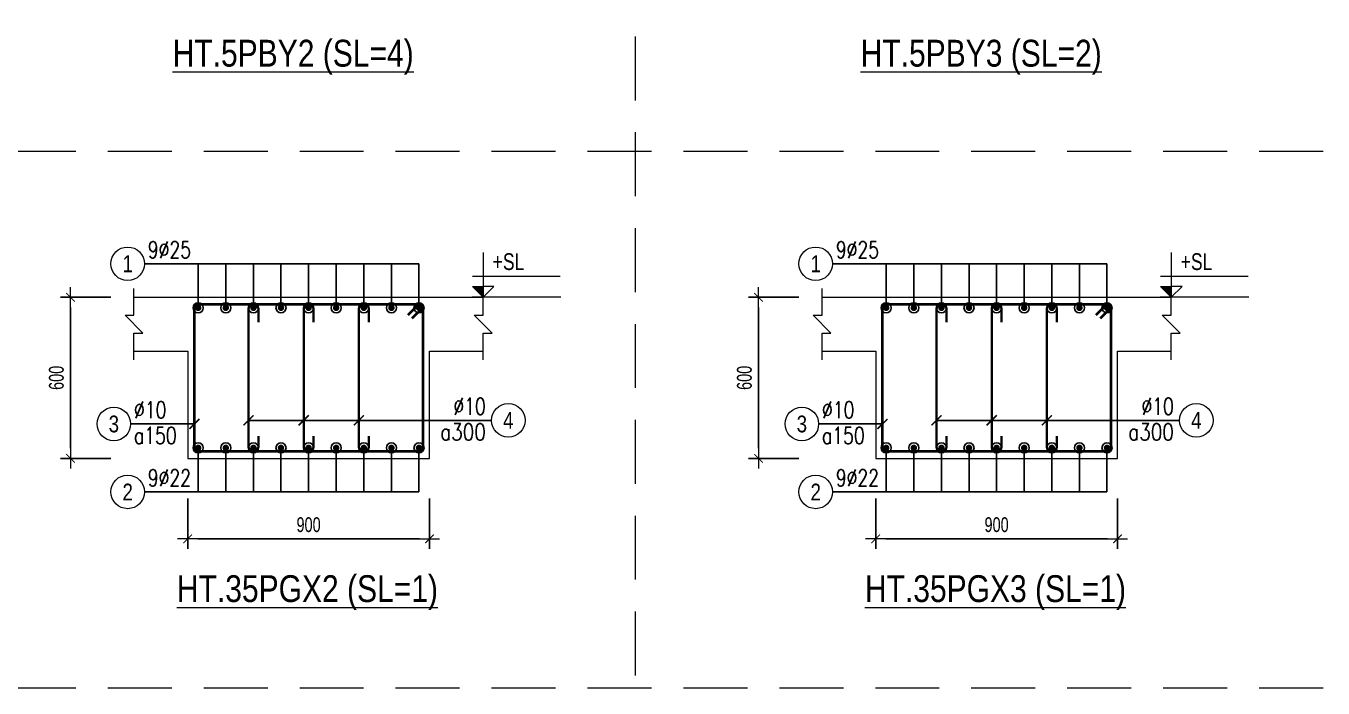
# Model space of a CAD drawing. Header units: millimetres. Extents: x 225489 to 327520, y -235866 to -221866.
# Drawn here: x 301666 to 306495, y -235866 to -233399 of the extents above; entities that cross this region are included whole.
import ezdxf
from ezdxf.enums import TextEntityAlignment as Align

# ---------------------------------------------------------------- set-up
doc = ezdxf.new("R2010")
doc.units = ezdxf.units.MM
doc.header["$PDMODE"] = 3
doc.linetypes.add('HIDDEN2', pattern=[4.762499999999999, 3.175, -1.5875])
doc.layers.get('0').update_dxf_attribs({"lineweight": 20})
doc.layers.get('Defpoints').update_dxf_attribs({"color": 151, "lineweight": 9})
for name, color, linetype, lineweight in [('NDC_S_ANNO', 7, 'Continuous', 20), ('NDC_S_CONTINUOUS', 3, 'Continuous', 20), ('NDC_S_DIM', 1, 'Continuous', 15), ('NDC_S_HIDDEN', 8, 'HIDDEN2', 13), ('NDC_S_REBAR', 4, 'Continuous', 35), ('NDC_S_STIRRUP', 4, 'Continuous', 40), ('NDC_S_TEXT SYMBOL', 7, 'Continuous', 20), ('NDC_S_THIN LINE', 8, 'Continuous', 9), ('NDC_S_VN TEXT', 7, 'Continuous', 20)]:
    doc.layers.add(name, color=color, linetype=linetype, lineweight=lineweight)
doc.styles.add('ARIAL', font='arial.ttf', dxfattribs={"width": 0.8})
doc.styles.add('NDC_ANNO', font='', dxfattribs={"width": 0.8})
doc.styles.add('NDC_DIM', font='', dxfattribs={"width": 0.75})
doc.styles.add('NDC_EN TXT', font='romans.shx', dxfattribs={"width": 0.8})
doc.styles.get('NDC_ANNO').set_extended_font_data('Dotum')
doc.styles.get('NDC_DIM').set_extended_font_data('Dotum')
doc.dimstyles.new('NDC_dim_25', dxfattribs={"dimscale": 25, "dimtxt": 2.2, "dimasz": 1.5, "dimexe": 1.5, "dimexo": 2.5, "dimgap": 1, "dimtad": 1, "dimdec": 0, "dimzin": 0, "dimdsep": 46, "dimtxsty": 'NDC_DIM', "dimblk": 'DIMMARK', "dimcen": 0.09, "dimdle": 1.2, "dimclrd": 1, "dimclre": 1, "dimclrt": 3, "dimadec": 0, "dimazin": 0, "dimtfac": 1, "dimtdec": 0, "dimtix": 1, "dimtofl": 0, "dimtmove": 0, "dimatfit": 3, "dimfxl": 6, "dimfxlon": 1, "dimtolj": 1, "dimtzin": 0, "dimarcsym": 0})

# ---------------------------------------------------------------- blocks, each defined once
blk = doc.blocks.new('kata_block_TD')
at = {"color": 6, "linetype": 'ByBlock', "lineweight": -2, "style": 'ARIAL', "width": 0.8}
blk.add_attdef('SECTDET2', text='', height=5, dxfattribs=at).set_placement((0, 7.970649532882817), align=Align.CENTER)
at = {"color": 0, "linetype": 'ByBlock', "lineweight": -2, "style": 'ARIAL', "width": 0.8}
blk.add_attdef('SECTDET1', text='', height=5, dxfattribs=at).set_placement((0, 1.470649532882817), align=Align.CENTER)
at = {"color": 3, "lineweight": 25, "style": 'ARIAL', "width": 0.8}
blk.add_attdef('SSCALE', text='', height=2.5, dxfattribs=at).set_placement((0, -3.998868953555331), align=Align.CENTER)
blk = doc.blocks.new('kata_block_CT')
at = {"layer": 'NDC_S_ANNO'}
blk.add_hatch(color=3, dxfattribs=at).paths.add_polyline_path([(0, 1.596954857557648), (-1.612010908633238, 1.596954857557648), (0, 0)])
at = {"layer": 'NDC_S_ANNO', "ltscale": 50}
h = blk.add_hatch(dxfattribs=at)
h.set_pattern_fill('ANSI31', color=256, scale=1.406250541793835, style=0)
h.set_pattern_definition([(45.00000000000001, (0, 5.456968210637569e-12), (-3.157122508925224, 3.157122508925225), [])])
h.paths.add_polyline_path([(0, 1.596954857557648), (0, 0), (1.612010908924276, 1.596954857557648)])
for p, q in [((-1.592704896858777, 3.140833880479477), (11.46947077315417, 3.140833880479477)), ((11.56125648126181, 5.456968210637569e-12), (-1.63869572513795, 5.456968210637569e-12))]:
    blk.add_line(p, q, dxfattribs=at)
for points in [[(0, 6.69495074864426), (0, 0)], [(0, 0), (-1.612010908924276, 1.596954857557648), (0, 1.596954857557648)], [(0, 0), (1.612010908924276, 1.596954857557648), (0, 1.596954857557648)]]:
    blk.add_lwpolyline(points, dxfattribs=at)
at = {"layer": 'NDC_S_ANNO', "color": 8, "ltscale": 50}
blk.add_lwpolyline([(0, 0), (-1.612010908633238, 1.596954857557648), (0, 1.596954857557648)], dxfattribs=at)
at = {"layer": 'NDC_S_TEXT SYMBOL', "color": 3, "style": 'NDC_ANNO', "width": 0.8}
blk.add_attdef('CT', (1.409564409346785, 4.068271311703938), '', height=2.5, dxfattribs=at)
blk = doc.blocks.new('DIMMARK')
at = {"layer": 'NDC_S_DIM', "color": 1}
blk.add_line((-1.5, 0), (1, 0), dxfattribs=at)
at = {"layer": 'NDC_S_DIM', "color": 2, "const_width": 0.1}
blk.add_lwpolyline([(-0.4242640687119285, -0.4242640687119285), (0.4242640687119285, 0.4242640687119285)], dxfattribs=at)
blk = doc.blocks.new('*D336')
at = {"layer": 'Defpoints', "color": 0, "transparency": 16777216}
for p in [(302268.0589794962, -235009.8635939081), (303168.0589794962, -235009.8635939081), (303168.0589794962, -235309.8635939081)]:
    blk.add_point(p, dxfattribs=at)
at = {"layer": 'NDC_S_DIM', "color": 1, "lineweight": -2, "transparency": 16777216}
for p, q in [((302268.0589794962, -235159.8635939081), (302268.0589794962, -235347.3635939081)), ((303168.0589794962, -235159.8635939081), (303168.0589794962, -235347.3635939081)), ((302305.5589794962, -235309.8635939081), (303130.5589794962, -235309.8635939081))]:
    blk.add_line(p, q, dxfattribs=at)
at = {"layer": 'NDC_S_DIM', "color": 1, "lineweight": -2, "transparency": 16777216, "xscale": 37.5, "yscale": 37.5, "zscale": 37.5, "rotation": 180}
blk.add_blockref('DIMMARK', (302268.0589794962, -235309.8635939081), dxfattribs=at)
at = {"layer": 'NDC_S_DIM', "color": 1, "lineweight": -2, "transparency": 16777216, "xscale": 37.5, "yscale": 37.5, "zscale": 37.5}
blk.add_blockref('DIMMARK', (303168.0589794962, -235309.8635939081), dxfattribs=at)
at = {"layer": 'NDC_S_DIM', "color": 3, "transparency": 16777216, "insert": (302718.0589794962, -235257.3262804752), "char_height": 55.00000000000001, "attachment_point": 5, "style": 'NDC_DIM'}
blk.add_mtext('\\A1;900', dxfattribs=at)
blk = doc.blocks.new('kata_block_THEP')
at = {"layer": 'NDC_S_REBAR', "color": 0}
for p, q in [((-0.5, 0), (0.5, 0)), ((-0.3535533905960619, 0.353553390592424), (0.3535533905960619, -0.353553390592424)), ((0.3535533905960619, 0.353553390592424), (-0.3535533905960619, -0.353553390592424)), ((0, 0.5), (0, -0.5))]:
    blk.add_line(p, q, dxfattribs=at)
at = {"layer": 'NDC_S_REBAR', "color": 0, "const_width": 0.08333333333333334}
blk.add_lwpolyline([(-0.5, -1.818989403545856e-12, 1), (0.5000000000145519, -1.818989403545856e-12, 1), (-0.5, -1.818989403545856e-12, 1)], format="xyb", dxfattribs=at)
blk = doc.blocks.new('*U11')
blk.add_circle((-2.5, 0), 2.5)
at = {"layer": 'NDC_S_VN TEXT', "color": 3, "style": 'NDC_EN TXT', "width": 0.75}
blk.add_attdef('DK1', (0.5, 0.8455043070534884), '', height=2.5, dxfattribs=at)
at = {"layer": 'NDC_S_VN TEXT', "color": 7, "style": 'ARIAL', "width": 0.8}
blk.add_attdef('SH2', text='', height=2.5, dxfattribs=at).set_placement((-2.5, 0), align=Align.MIDDLE)
blk = doc.blocks.new('*U12')
blk.add_circle((-2.5, 0), 2.5)
at = {"layer": 'NDC_S_VN TEXT', "color": 3, "style": 'NDC_EN TXT', "width": 0.75}
for tag, p in [('DK1', (0.5, 0.8455043070534884)), ('KC1', (0.5, -2.972544307831413))]:
    blk.add_attdef(tag, p, '', height=2.5, dxfattribs=at)
at = {"layer": 'NDC_S_VN TEXT', "color": 7, "style": 'ARIAL', "width": 0.8}
blk.add_attdef('SH2', text='', height=2.5, dxfattribs=at).set_placement((-2.5, 0), align=Align.MIDDLE)
blk = doc.blocks.new('*U15')
blk.add_circle((2.5, 0), 2.5)
at = {"layer": 'NDC_S_VN TEXT', "color": 3, "style": 'NDC_EN TXT'}
for tag, width, p in [('DK2', 0.75, (-0.85, 0.8455043070534884)), ('KC2', 0.8, (-0.85, -2.972544307831413))]:
    blk.add_attdef(tag, text='', height=2.5, dxfattribs=dict(at, width=width)).set_placement(p, align=Align.RIGHT)
at = {"layer": 'NDC_S_VN TEXT', "color": 7, "style": 'ARIAL', "width": 0.8}
blk.add_attdef('SH3', text='', height=2.5, dxfattribs=at).set_placement((2.5, 0), align=Align.MIDDLE)
blk = doc.blocks.new('*D335')
at = {"layer": 'Defpoints', "color": 0, "transparency": 16777216}
for p in [(302337.7321040406, -234409.8635939082), (301831.732104041, -235009.8635939082), (302337.7321040406, -235009.8635939082)]:
    blk.add_point(p, dxfattribs=at)
at = {"layer": 'NDC_S_DIM', "color": 1, "lineweight": -2, "transparency": 16777216}
for p, q in [((301981.732104041, -234409.8635939082), (301794.232104041, -234409.8635939082)), ((301831.732104041, -234447.3635939082), (301831.732104041, -234972.3635939082)), ((301981.732104041, -235009.8635939082), (301794.232104041, -235009.8635939082))]:
    blk.add_line(p, q, dxfattribs=at)
at = {"layer": 'NDC_S_DIM', "color": 1, "lineweight": -2, "transparency": 16777216, "xscale": 37.5, "yscale": 37.5, "zscale": 37.5}
for p, rotation in [((301831.732104041, -234409.8635939082), 90), ((301831.732104041, -235009.8635939082), 270)]:
    blk.add_blockref('DIMMARK', p, dxfattribs=dict(at, rotation=rotation))
at = {"layer": 'NDC_S_DIM', "color": 3, "transparency": 16777216, "insert": (301779.194790608, -234709.8635939082), "char_height": 55.00000000000001, "attachment_point": 5, "rotation": 90, "style": 'NDC_DIM'}
blk.add_mtext('\\A1;600', dxfattribs=at)
blk = doc.blocks.new('*D337')
at = {"layer": 'Defpoints', "color": 0, "transparency": 16777216}
for p in [(304829.5699168647, -235009.863593908), (305729.5699168647, -235009.863593908), (305729.5699168647, -235309.863593908)]:
    blk.add_point(p, dxfattribs=at)
at = {"layer": 'NDC_S_DIM', "color": 1, "lineweight": -2, "transparency": 16777216}
for p, q in [((304829.5699168647, -235159.863593908), (304829.5699168647, -235347.363593908)), ((305729.5699168647, -235159.863593908), (305729.5699168647, -235347.363593908)), ((304867.0699168647, -235309.863593908), (305692.0699168647, -235309.863593908))]:
    blk.add_line(p, q, dxfattribs=at)
at = {"layer": 'NDC_S_DIM', "color": 1, "lineweight": -2, "transparency": 16777216, "xscale": 37.5, "yscale": 37.5, "zscale": 37.5, "rotation": 180}
blk.add_blockref('DIMMARK', (304829.5699168647, -235309.863593908), dxfattribs=at)
at = {"layer": 'NDC_S_DIM', "color": 1, "lineweight": -2, "transparency": 16777216, "xscale": 37.5, "yscale": 37.5, "zscale": 37.5}
blk.add_blockref('DIMMARK', (305729.5699168647, -235309.863593908), dxfattribs=at)
at = {"layer": 'NDC_S_DIM', "color": 3, "transparency": 16777216, "insert": (305279.5699168647, -235257.3262804752), "char_height": 55.00000000000001, "attachment_point": 5, "style": 'NDC_DIM'}
blk.add_mtext('\\A1;900', dxfattribs=at)
blk = doc.blocks.new('*D338')
at = {"layer": 'Defpoints', "color": 0, "transparency": 16777216}
for p in [(304899.2430414092, -234409.8635939081), (304393.2430414098, -235009.8635939081), (304899.2430414092, -235009.8635939081)]:
    blk.add_point(p, dxfattribs=at)
at = {"layer": 'NDC_S_DIM', "color": 1, "lineweight": -2, "transparency": 16777216}
for p, q in [((304543.2430414098, -234409.8635939081), (304355.7430414098, -234409.8635939081)), ((304393.2430414098, -234447.3635939081), (304393.2430414098, -234972.3635939081)), ((304543.2430414098, -235009.8635939081), (304355.7430414098, -235009.8635939081))]:
    blk.add_line(p, q, dxfattribs=at)
at = {"layer": 'NDC_S_DIM', "color": 1, "lineweight": -2, "transparency": 16777216, "xscale": 37.5, "yscale": 37.5, "zscale": 37.5}
for p, rotation in [((304393.2430414098, -234409.8635939081), 90), ((304393.2430414098, -235009.8635939081), 270)]:
    blk.add_blockref('DIMMARK', p, dxfattribs=dict(at, rotation=rotation))
at = {"layer": 'NDC_S_DIM', "color": 3, "transparency": 16777216, "insert": (304340.7057279768, -234709.8635939082), "char_height": 55.00000000000001, "attachment_point": 5, "rotation": 90, "style": 'NDC_DIM'}
blk.add_mtext('\\A1;600', dxfattribs=at)

msp = doc.modelspace()

# ---------------------------------------------------------------- linework, layer by layer
at = {"layer": 'NDC_S_CONTINUOUS'}
for points in [[(302068.0589794962, -234409.8635939081), (302268.0589794962, -234409.8635939081), (302268.0589794962, -234409.8635939081), (303168.0589794962, -234409.8635939081), (303168.0589794962, -234409.8635939081), (303368.0589794962, -234409.8635939081)], [(304629.5699168647, -234409.863593908), (304829.5699168647, -234409.863593908), (304829.5699168647, -234409.863593908), (305729.5699168647, -234409.863593908), (305729.5699168647, -234409.863593908), (305929.5699168647, -234409.863593908)], [(302068.0589794962, -234609.8635939081), (302268.0589794962, -234609.8635939081), (302268.0589794962, -235009.8635939081), (303168.0589794962, -235009.8635939081), (303168.0589794962, -234609.8635939081), (303368.0589794962, -234609.8635939081)], [(304629.5699168647, -234609.863593908), (304829.5699168647, -234609.863593908), (304829.5699168647, -235009.863593908), (305729.5699168647, -235009.863593908), (305729.5699168647, -234609.863593908), (305929.5699168647, -234609.863593908)]]:
    msp.add_lwpolyline(points, dxfattribs=at)
at = {"layer": 'NDC_S_HIDDEN', "ltscale": 75}
for p, q in [((303933.4510749179, -229865.8761660692), (303933.4510749179, -235865.8761660625)), ((306494.9620122865, -233865.8761660647), (288564.3854507066, -233865.8761660647)), ((306494.9620122865, -235865.8761660623), (288564.3854507066, -235865.8761660623))]:
    msp.add_line(p, q, dxfattribs=at)
at = {"layer": 'NDC_S_REBAR'}
for points in [[(302531.1239830295, -234502.2082838414), (302531.1239830295, -234453.2951140315, 0.9999999999999999), (302494.2599830294, -234453.2951140315), (302494.2599830294, -234966.431593908, 0.9999999999999999), (302531.1239830295, -234966.431593908), (302531.1239830295, -234927.1747028992, -0.414213562)], [(302736.6239830249, -234502.2082838414), (302736.6239830249, -234453.2951140315, 0.9999999999999999), (302699.7599830249, -234453.2951140315), (302699.7599830249, -234966.431593908, 0.9999999999999999), (302736.6239830249, -234966.431593908), (302736.6239830249, -234927.1747028992, -0.414213562)], [(302942.1239830249, -234502.2082838414), (302942.1239830249, -234453.2951140315, 0.9999999999999999), (302905.2599830249, -234453.2951140315), (302905.2599830249, -234966.431593908, 0.9999999999999999), (302942.1239830249, -234966.431593908), (302942.1239830249, -234927.1747028992, -0.414213562)], [(305092.634920398, -234502.2082838413), (305092.634920398, -234453.2951140315, 0.9999999999999999), (305055.7709203979, -234453.2951140315), (305055.7709203979, -234966.431593908, 0.9999999999999999), (305092.634920398, -234966.431593908), (305092.634920398, -234927.1747028992, -0.414213562)], [(305298.1349203935, -234502.2082838413), (305298.1349203935, -234453.2951140315, 0.9999999999999999), (305261.2709203934, -234453.2951140315), (305261.2709203934, -234966.431593908, 0.9999999999999999), (305298.1349203935, -234966.431593908), (305298.1349203935, -234927.1747028992, -0.414213562)], [(305503.6349203934, -234502.2082838413), (305503.6349203934, -234453.2951140315, 0.9999999999999999), (305466.7709203934, -234453.2951140315), (305466.7709203934, -234966.431593908, 0.9999999999999999), (305503.6349203934, -234966.431593908), (305503.6349203934, -234927.1747028992, -0.414213562)]]:
    msp.add_lwpolyline(points, format="xyb", dxfattribs=at)
at = {"layer": 'NDC_S_STIRRUP'}
for points in [[(303089.0589794962, -234474.8635939081), (303129.0589794962, -234434.8635939081, -0.414213562), (303143.0589794962, -234448.8635939081), (303143.0589794962, -234970.8635939081, -0.414213562), (303129.0589794962, -234984.8635939081), (302307.0589794962, -234984.8635939081, -0.414213562), (302293.0589794962, -234970.8635939081), (302293.0589794962, -234448.8635939081, -0.414213562), (302307.0589794962, -234434.8635939081), (303129.0589794962, -234434.8635939081, -0.414213562), (303143.0589794962, -234448.8635939081), (303103.0589794962, -234488.8635939081)], [(305650.5699168647, -234474.863593908), (305690.5699168647, -234434.863593908, -0.414213562), (305704.5699168647, -234448.863593908), (305704.5699168647, -234970.863593908, -0.414213562), (305690.5699168647, -234984.863593908), (304868.5699168647, -234984.863593908, -0.414213562), (304854.5699168647, -234970.863593908), (304854.5699168647, -234448.863593908, -0.414213562), (304868.5699168647, -234434.863593908), (305690.5699168647, -234434.863593908, -0.414213562), (305704.5699168647, -234448.863593908), (305664.5699168647, -234488.863593908)]]:
    msp.add_lwpolyline(points, format="xyb", dxfattribs=at)
at = {"layer": 'NDC_S_THIN LINE'}
for points in [[(302068.0589794962, -234643.1969272414), (302068.0589794962, -234543.1969272414), (302101.3923128295, -234543.1969272414), (302034.7256461628, -234476.5302605747), (302068.0589794962, -234476.5302605747), (302068.0589794962, -234376.5302605747)], [(303368.0589794962, -234643.1969272414), (303368.0589794962, -234543.1969272414), (303401.3923128295, -234543.1969272414), (303334.7256461628, -234476.5302605747), (303368.0589794962, -234476.5302605747), (303368.0589794962, -234376.5302605747)], [(304629.5699168647, -234643.1969272414), (304629.5699168647, -234543.1969272414), (304662.9032501981, -234543.1969272414), (304596.2365835314, -234476.5302605747), (304629.5699168647, -234476.5302605747), (304629.5699168647, -234376.5302605747)], [(305929.5699168647, -234643.1969272414), (305929.5699168647, -234543.1969272414), (305962.9032501981, -234543.1969272414), (305896.2365835314, -234476.5302605747), (305929.5699168647, -234476.5302605747), (305929.5699168647, -234376.5302605747)]]:
    msp.add_lwpolyline(points, dxfattribs=at)

# ---------------------------------------------------------------- block references
at = {"layer": 'NDC_S_REBAR', "xscale": 22, "yscale": 22, "zscale": 22}
for p in [(302307.0589794962, -234448.8635939081), (302409.8089795039, -234448.8635939003), (302512.5589795028, -234448.8635939014), (302615.3089795017, -234448.8635939025), (302718.0589795006, -234448.8635939036), (302820.8089794994, -234448.8635939047), (302923.5589794984, -234448.8635939058), (303026.3089794972, -234448.8635939069), (303129.0589794962, -234448.8635939081), (304868.5699168647, -234448.863593908), (304971.3199168725, -234448.8635939003), (305074.0699168714, -234448.8635939014), (305176.8199168703, -234448.8635939025), (305279.5699168692, -234448.8635939036), (305382.319916868, -234448.8635939047), (305485.069916867, -234448.8635939058), (305587.8199168658, -234448.8635939069), (305690.5699168647, -234448.863593908), (302307.0589794962, -234970.8635939081), (302409.8089795039, -234970.8635939003), (302512.5589795028, -234970.8635939014), (302615.3089795017, -234970.8635939025), (302718.0589795006, -234970.8635939036), (302820.8089794994, -234970.8635939047), (302923.5589794984, -234970.8635939058), (303026.3089794972, -234970.8635939069), (303129.0589794962, -234970.8635939081), (304868.5699168647, -234970.863593908), (304971.3199168725, -234970.8635939003), (305074.0699168714, -234970.8635939014), (305176.8199168703, -234970.8635939025), (305279.5699168692, -234970.8635939036), (305382.319916868, -234970.8635939047), (305485.069916867, -234970.8635939058), (305587.8199168658, -234970.8635939069), (305690.5699168647, -234970.863593908)]:
    msp.add_blockref('kata_block_THEP', p, dxfattribs=at)
at = {"layer": 'NDC_S_THIN LINE', "xscale": 25, "yscale": 25, "zscale": 25}
for name, p, values in [('*U11', (302107.0589794962, -234284.8635939081), {'SH2': '1', 'DK1': '9%%c25'}), ('*U11', (304668.5699168647, -234284.863593908), {'SH2': '1', 'DK1': '9%%c25'}), ('*U15', (303399.1151783604, -234868.3307220874), {'SH3': '4', 'DK2': '%%c10', 'KC2': 'a300'}), ('*U15', (305960.626115729, -234868.3307220874), {'SH3': '4', 'DK2': '%%c10', 'KC2': 'a300'}), ('*U12', (302055.5589794962, -234881.680558039), {'SH2': '3', 'DK1': '%%c10', 'KC1': 'a150'}), ('*U12', (304617.0699168647, -234881.680558039), {'SH2': '3', 'DK1': '%%c10', 'KC1': 'a150'}), ('*U11', (302107.0589794962, -235134.8635939081), {'SH2': '2', 'DK1': '9%%c22'}), ('*U11', (304668.5699168647, -235134.863593908), {'SH2': '2', 'DK1': '9%%c22'})]:
    msp.add_blockref(name, p, dxfattribs=at).add_auto_attribs(values)
at = {"layer": 'NDC_S_VN TEXT'}
ref = msp.add_blockref('kata_block_TD', (302660.6723579213, -233579.6050299039), dxfattribs=dict(at, xscale=20, yscale=20, zscale=20))
ref.add_attrib('SECTDET1', '%%uHT.5PBY2 (SL=4)', dxfattribs={"layer": '0', "color": 0, "linetype": 'ByBlock', "lineweight": -2, "height": 100, "style": 'ARIAL', "width": 0.8}).set_placement((302660.6723579213, -233550.1920392462), align=Align.CENTER)
ref = msp.add_blockref('kata_block_TD', (305222.1832952899, -233579.6050299039), dxfattribs=dict(at, xscale=20, yscale=20, zscale=20))
ref.add_attrib('SECTDET1', '%%uHT.5PBY3 (SL=2)', dxfattribs={"layer": '0', "color": 0, "linetype": 'ByBlock', "lineweight": -2, "height": 100, "style": 'ARIAL', "width": 0.8}).set_placement((305222.1832952899, -233550.1920392462), align=Align.CENTER)
at = {"layer": 'NDC_S_VN TEXT', "xscale": 25, "yscale": 25, "zscale": 25}
for p in [(303368.0589794962, -234409.8635939081), (305929.5699168647, -234409.863593908)]:
    msp.add_blockref('kata_block_CT', p, dxfattribs=at).add_auto_attribs({'CT': '+SL'})
at = {"layer": 'NDC_S_VN TEXT'}
ref = msp.add_blockref('kata_block_TD', (302713.7910754572, -235574.7692408451), dxfattribs=dict(at, xscale=20, yscale=20, zscale=20))
ref.add_attrib('SECTDET1', '%%UHT.35PGX2 (SL=1)', dxfattribs={"layer": '0', "color": 0, "linetype": 'ByBlock', "lineweight": -2, "height": 100, "style": 'ARIAL', "width": 0.8}).set_placement((302713.7910754572, -235545.3562501874), align=Align.CENTER)
ref = msp.add_blockref('kata_block_TD', (305275.3020128257, -235574.769240845), dxfattribs=dict(at, xscale=20, yscale=20, zscale=20))
ref.add_attrib('SECTDET1', '%%UHT.35PGX3 (SL=1)', dxfattribs={"layer": '0', "color": 0, "linetype": 'ByBlock', "lineweight": -2, "height": 100, "style": 'ARIAL', "width": 0.8}).set_placement((305275.3020128257, -235545.3562501874), align=Align.CENTER)

# ---------------------------------------------------------------- dimensions: what is measured, and where the dimension line sits
at = {"layer": 'NDC_S_DIM'}
for base, p1, p2, picture, middle in [((301831.732104041, -235009.8635939082), (302337.7321040405, -234409.8635939081), (302337.7321040405, -235009.8635939081), '*D335', (301779.194790608, -234709.8635939082)), ((304393.2430414098, -235009.8635939081), (304899.2430414091, -234409.863593908), (304899.2430414091, -235009.863593908), '*D338', (304340.7057279768, -234709.8635939082))]:
    dim = msp.add_linear_dim(base=base, p1=p1, p2=p2, angle=270, dimstyle='NDC_dim_25', dxfattribs=at)
    dim.commit()
    dim.dimension.update_dxf_attribs({"geometry": picture, "text_midpoint": middle})
for base, p1, p2, picture, middle in [((303168.0589794962, -235309.8635939081), (302268.0589794962, -235009.8635939081), (303168.0589794962, -235009.8635939081), '*D336', (302718.0589794962, -235257.3262804752)), ((305729.5699168647, -235309.863593908), (304829.5699168647, -235009.863593908), (305729.5699168647, -235009.863593908), '*D337', (305279.5699168647, -235257.3262804752))]:
    dim = msp.add_linear_dim(base=base, p1=p1, p2=p2, dimstyle='NDC_dim_25', dxfattribs=at)
    dim.commit()
    dim.dimension.update_dxf_attribs({"geometry": picture, "text_midpoint": middle})

# ---------------------------------------------------------------- leaders
at = {"layer": 'NDC_S_THIN LINE'}
for points, override in [([(302307.0589794962, -234448.8635939081), (302307.0589794962, -234284.8635939081), (302107.0589794962, -234284.8635939081)], {"dimldrblk": 'DotBlank'}), ([(303129.0589794962, -234448.8635939081), (303129.0589794962, -234284.8635939081), (302107.0589794962, -234284.8635939081)], {"dimldrblk": 'DotBlank'}), ([(302409.8089795039, -234448.8635939003), (302409.8089795039, -234284.8635939003), (302209.8089795039, -234284.8635939003)], {"dimldrblk": 'DotBlank'}), ([(302512.5589794962, -234448.8635939081), (302512.5589794962, -234284.8635939081), (302312.5589794962, -234284.8635939081)], {"dimldrblk": 'DotBlank'}), ([(302615.3089795072, -234448.8635939081), (302615.3089795072, -234284.8635939081), (302415.3089795072, -234284.8635939081)], {"dimldrblk": 'DotBlank'}), ([(302718.0589795006, -234448.8635939081), (302718.0589795006, -234284.8635939081), (302518.0589795006, -234284.8635939081)], {"dimldrblk": 'DotBlank'}), ([(302820.8089795028, -234448.8635939081), (302820.8089795028, -234284.8635939081), (302620.8089795028, -234284.8635939081)], {"dimldrblk": 'DotBlank'}), ([(302923.5589794962, -234448.8635939081), (302923.5589794962, -234284.8635939081), (302723.5589794962, -234284.8635939081)], {"dimldrblk": 'DotBlank'}), ([(303026.3089794972, -234448.8635939069), (303026.3089794972, -234284.8635939069), (302826.3089794972, -234284.8635939069)], {"dimldrblk": 'DotBlank'}), ([(304868.5699168647, -234448.863593908), (304868.5699168647, -234284.863593908), (304668.5699168647, -234284.863593908)], {"dimldrblk": 'DotBlank'}), ([(305690.5699168647, -234448.863593908), (305690.5699168647, -234284.863593908), (304668.5699168647, -234284.863593908)], {"dimldrblk": 'DotBlank'}), ([(304971.3199168725, -234448.8635939003), (304971.3199168725, -234284.8635939003), (304771.3199168725, -234284.8635939003)], {"dimldrblk": 'DotBlank'}), ([(305074.0699168647, -234448.863593908), (305074.0699168647, -234284.863593908), (304874.0699168647, -234284.863593908)], {"dimldrblk": 'DotBlank'}), ([(305176.8199168758, -234448.863593908), (305176.8199168758, -234284.863593908), (304976.8199168758, -234284.863593908)], {"dimldrblk": 'DotBlank'}), ([(305279.5699168692, -234448.863593908), (305279.5699168692, -234284.863593908), (305079.5699168692, -234284.863593908)], {"dimldrblk": 'DotBlank'}), ([(305382.3199168714, -234448.863593908), (305382.3199168714, -234284.863593908), (305182.3199168714, -234284.863593908)], {"dimldrblk": 'DotBlank'}), ([(305485.0699168647, -234448.863593908), (305485.0699168647, -234284.863593908), (305285.0699168647, -234284.863593908)], {"dimldrblk": 'DotBlank'}), ([(305587.8199168658, -234448.8635939069), (305587.8199168658, -234284.8635939069), (305387.8199168658, -234284.8635939069)], {"dimldrblk": 'DotBlank'}), ([(302293.0589794962, -234881.680558039), (302055.5589794962, -234881.680558039)], {"dimldrblk": 'ArchTick'}), ([(302494.2376530243, -234868.3307220874), (303399.1151783604, -234868.3307220874)], {"dimldrblk": 'ArchTick'}), ([(302699.7376530197, -234868.3307220874), (303399.1151783604, -234868.3307220874)], {"dimldrblk": 'ArchTick'}), ([(302905.2376530197, -234868.3307220874), (303399.1151783604, -234868.3307220874)], {"dimldrblk": 'ArchTick'}), ([(304854.5699168647, -234881.680558039), (304617.0699168647, -234881.680558039)], {"dimldrblk": 'ArchTick'}), ([(305055.7485903929, -234868.3307220874), (305960.626115729, -234868.3307220874)], {"dimldrblk": 'ArchTick'}), ([(305261.2485903883, -234868.3307220874), (305960.626115729, -234868.3307220874)], {"dimldrblk": 'ArchTick'}), ([(305466.7485903882, -234868.3307220874), (305960.626115729, -234868.3307220874)], {"dimldrblk": 'ArchTick'}), ([(302307.0589794962, -234970.8635939081), (302307.0589794962, -235134.8635939081), (302107.0589794962, -235134.8635939081)], {"dimldrblk": 'DotBlank'}), ([(303129.0589794962, -234970.8635939081), (303129.0589794962, -235134.8635939081), (302107.0589794962, -235134.8635939081)], {"dimldrblk": 'DotBlank'}), ([(302409.8089795039, -234970.8635939003), (302409.8089795039, -235134.8635939003), (302209.8089795039, -235134.8635939003)], {"dimldrblk": 'DotBlank'}), ([(302512.5589794962, -234970.8635939081), (302512.5589794962, -235134.8635939081), (302312.5589794962, -235134.8635939081)], {"dimldrblk": 'DotBlank'}), ([(302615.3089795072, -234970.8635939081), (302615.3089795072, -235134.8635939081), (302415.3089795072, -235134.8635939081)], {"dimldrblk": 'DotBlank'}), ([(302718.0589795006, -234970.8635939081), (302718.0589795006, -235134.8635939081), (302518.0589795006, -235134.8635939081)], {"dimldrblk": 'DotBlank'}), ([(302820.8089795028, -234970.8635939081), (302820.8089795028, -235134.8635939081), (302620.8089795028, -235134.8635939081)], {"dimldrblk": 'DotBlank'}), ([(302923.5589794962, -234970.8635939081), (302923.5589794962, -235134.8635939081), (302723.5589794962, -235134.8635939081)], {"dimldrblk": 'DotBlank'}), ([(303026.3089794972, -234970.8635939069), (303026.3089794972, -235134.8635939069), (302826.3089794972, -235134.8635939069)], {"dimldrblk": 'DotBlank'}), ([(304868.5699168647, -234970.863593908), (304868.5699168647, -235134.863593908), (304668.5699168647, -235134.863593908)], {"dimldrblk": 'DotBlank'}), ([(305690.5699168647, -234970.863593908), (305690.5699168647, -235134.863593908), (304668.5699168647, -235134.863593908)], {"dimldrblk": 'DotBlank'}), ([(304971.3199168725, -234970.8635939003), (304971.3199168725, -235134.8635939003), (304771.3199168725, -235134.8635939003)], {"dimldrblk": 'DotBlank'}), ([(305074.0699168647, -234970.863593908), (305074.0699168647, -235134.863593908), (304874.0699168647, -235134.863593908)], {"dimldrblk": 'DotBlank'}), ([(305176.8199168758, -234970.863593908), (305176.8199168758, -235134.863593908), (304976.8199168758, -235134.863593908)], {"dimldrblk": 'DotBlank'}), ([(305279.5699168692, -234970.863593908), (305279.5699168692, -235134.863593908), (305079.5699168692, -235134.863593908)], {"dimldrblk": 'DotBlank'}), ([(305382.3199168714, -234970.863593908), (305382.3199168714, -235134.863593908), (305182.3199168714, -235134.863593908)], {"dimldrblk": 'DotBlank'}), ([(305485.0699168647, -234970.863593908), (305485.0699168647, -235134.863593908), (305285.0699168647, -235134.863593908)], {"dimldrblk": 'DotBlank'}), ([(305587.8199168658, -234970.8635939069), (305587.8199168658, -235134.8635939069), (305387.8199168658, -235134.8635939069)], {"dimldrblk": 'DotBlank'})]:
    msp.add_leader(points, dimstyle='NDC_dim_25', override=override, dxfattribs=at)

doc.saveas('drawing.dxf')
